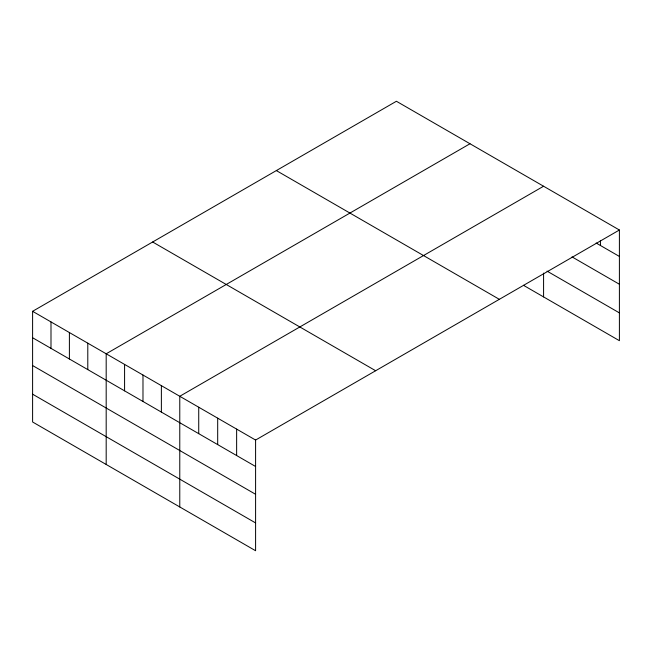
<?xml version="1.0" encoding="UTF-8"?>
<svg xmlns="http://www.w3.org/2000/svg" width="652" height="652" viewBox="0 0 652 652"><rect width="100%" height="100%" fill="white"/><g stroke="black" fill="none" stroke-linecap="round" stroke-linejoin="round"><path stroke-width="0.98" d="M619.4 230.009L396.408 101.264L32.6 311.306L32.6 421.991L255.592 550.736L255.592 440.051L619.4 230.009L619.4 340.694L523.434 285.283M469.994 143.75L106.186 353.791L106.186 464.477M543.581 186.236L179.773 396.277L179.773 506.963M596.14 243.017L619.4 256.448M572.016 256.888L619.4 284.248M547.028 271.11L619.4 312.887M276.35 170.579L499.342 299.325M152.658 241.998L375.65 370.735M32.6 311.306L255.592 440.051M32.6 337.744L255.592 466.49M32.6 365.544L255.592 494.289M32.6 394.191L255.592 522.928M600.443 240.417L600.443 245.502M543.581 273.09L543.581 296.921M236.635 429.106L236.635 455.544M217.686 418.168L217.686 444.599M198.73 407.223L198.73 433.661M161.378 385.658L161.378 412.097M142.984 375.039L142.984 401.469M124.581 364.419L124.581 390.85M87.792 343.172L87.792 369.611M69.397 332.553L69.397 358.991M50.995 321.933L50.995 348.364"/></g></svg>
